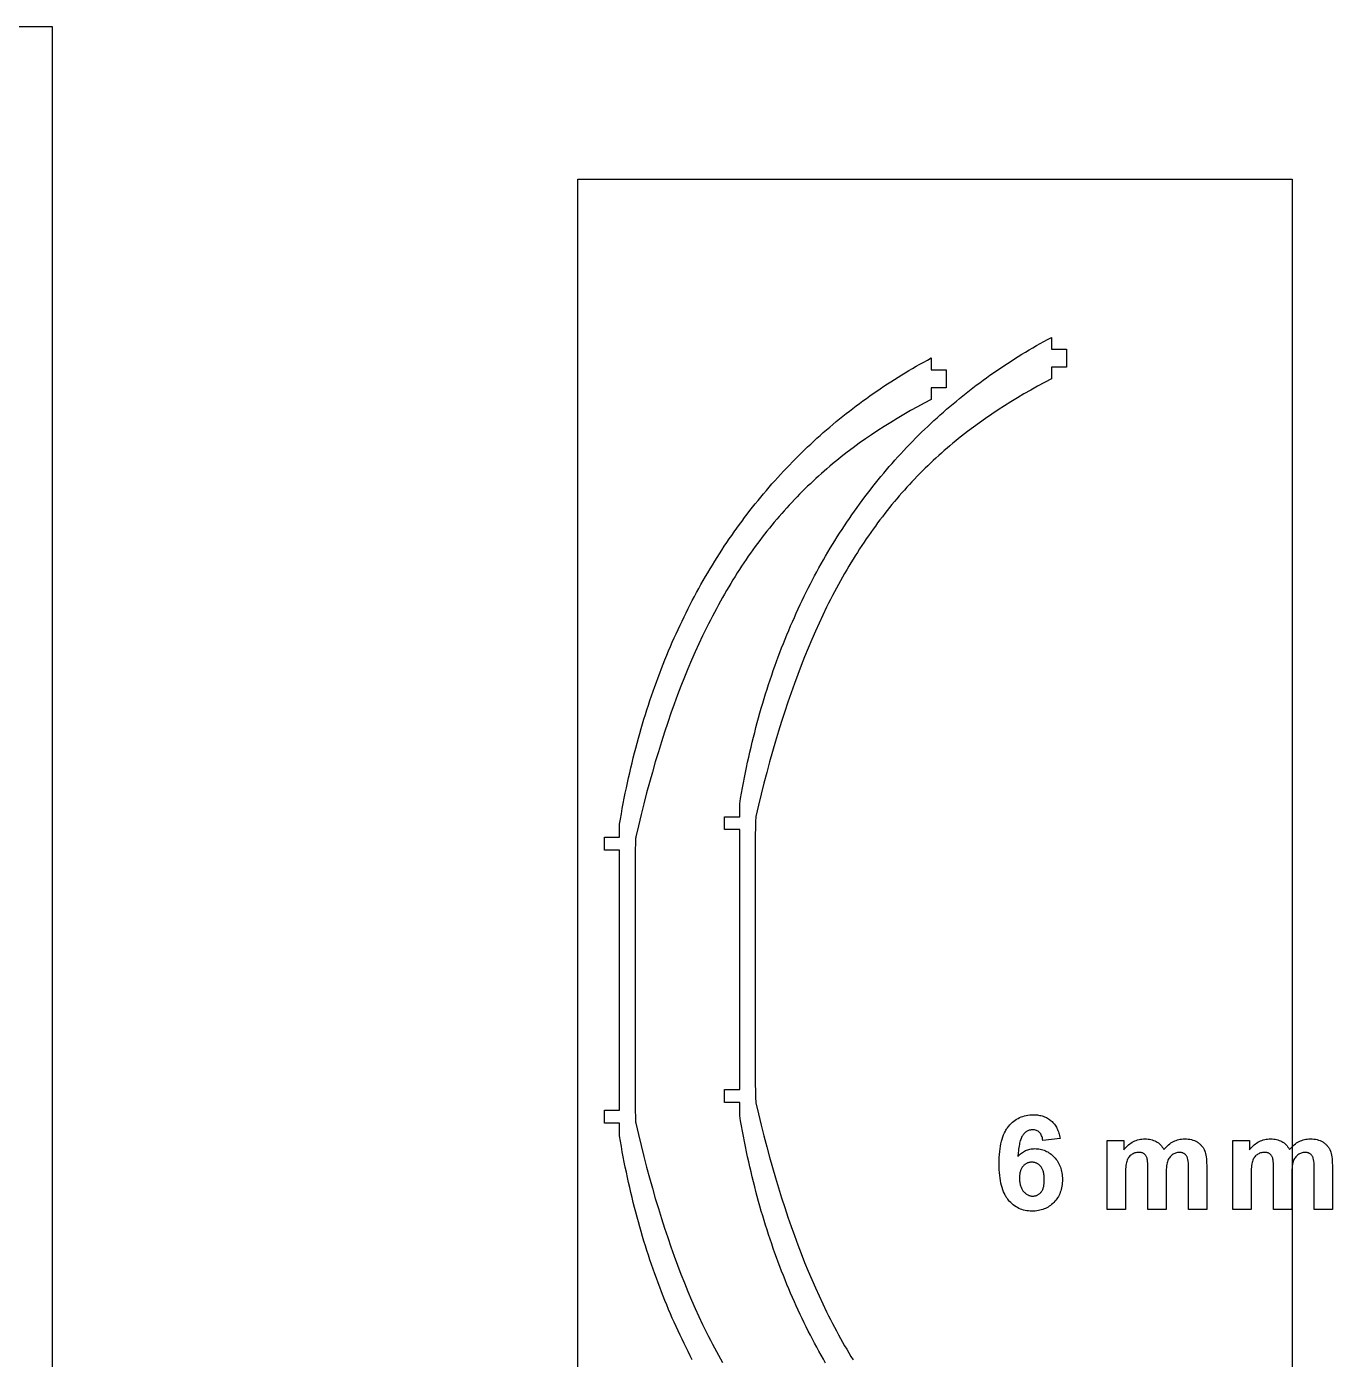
# Model space of a CAD drawing. Header units: metres. Extents: x -269 to 2726, y -36 to 1548.
# Drawn here: x 719 to 1221, y 1035 to 1548 of the extents above; entities that cross this region are included whole.
import ezdxf

# ---------------------------------------------------------------- set-up
doc = ezdxf.new("R2010")
doc.units = ezdxf.units.M
doc.layers.add('Page1', color=7, linetype='CONTINUOUS')

msp = doc.modelspace()

# ---------------------------------------------------------------- linework, layer by layer
at = {"layer": 'Page1'}
for points in [[(258.406388, 1547.552513), (728.406388, 1547.552513), (728.406388, 22.552513), (258.406388, 22.552513), (258.406388, 1547.552513)], [(930.808216, 1488.872148), (1205.808216, 1488.872148), (1205.808216, -36.127852), (930.808216, -36.127852), (930.808216, 1488.872148)], [(993.074463, 1138.425903), (993.074463, 1238.426392), (987.274475, 1238.426392), (987.274475, 1243.426392), (993.074524, 1243.426392), (993.074524, 1243.426392), (993.074524, 1248.426392), (993.074524, 1248.426392), (993.417664, 1250.452148), (993.771606, 1252.468018), (994.13623, 1254.473999), (994.511536, 1256.470215), (994.897522, 1258.456543), (995.294067, 1260.433105), (995.701233, 1262.39978), (996.118958, 1264.356689), (996.54718, 1266.303711), (996.985901, 1268.240845), (997.43512, 1270.168213), (997.894714, 1272.085693), (998.364685, 1273.993408), (998.844971, 1275.891235), (999.335632, 1277.779297), (999.836548, 1279.657471), (1000.347778, 1281.525879), (1000.869141, 1283.384399), (1001.400757, 1285.233154), (1001.942505, 1287.072021), (1002.494385, 1288.901123), (1003.056335, 1290.720337), (1003.628357, 1292.529785), (1004.210388, 1294.329346), (1004.802368, 1296.119019), (1005.404358, 1297.899048), (1006.016235, 1299.669067), (1006.638, 1301.429321), (1007.269653, 1303.17981), (1007.911133, 1304.92041), (1008.562378, 1306.651245), (1009.223389, 1308.372314), (1009.894104, 1310.083374), (1010.574524, 1311.78479), (1011.264648, 1313.476318), (1011.964355, 1315.157959), (1012.673645, 1316.829834), (1013.392456, 1318.491943), (1014.12085, 1320.144165), (1014.858704, 1321.786621), (1015.606079, 1323.419189), (1016.362793, 1325.041992), (1017.128967, 1326.654907), (1017.90448, 1328.258057), (1018.689331, 1329.85144), (1019.483459, 1331.434937), (1020.286804, 1333.008667), (1021.099426, 1334.57251), (1021.921265, 1336.126587), (1022.752197, 1337.670898), (1023.592285, 1339.205322), (1024.441528, 1340.72998), (1025.299805, 1342.244751), (1026.166992, 1343.749756), (1027.043335, 1345.244995), (1027.928589, 1346.730347), (1028.822754, 1348.205933), (1029.72583, 1349.671753), (1030.637695, 1351.127686), (1031.558472, 1352.573853), (1032.488037, 1354.010254), (1033.426392, 1355.436768), (1034.373413, 1356.853516), (1035.329102, 1358.260376), (1036.293579, 1359.657471), (1037.266602, 1361.0448), (1038.248291, 1362.422241), (1039.238525, 1363.790039), (1040.237183, 1365.147827), (1041.244507, 1366.495972), (1042.260132, 1367.834229), (1043.284302, 1369.16272), (1044.316895, 1370.481445), (1045.357788, 1371.790283), (1046.406982, 1373.089355), (1047.4646, 1374.378662), (1048.530396, 1375.658081), (1049.60437, 1376.927734), (1050.686646, 1378.187622), (1051.7771, 1379.437744), (1052.87561, 1380.677979), (1053.9823, 1381.908447), (1055.096924, 1383.12915), (1056.219727, 1384.339966), (1057.350464, 1385.541138), (1058.489258, 1386.732422), (1059.635864, 1387.913818), (1060.790527, 1389.085571), (1061.952881, 1390.247437), (1063.123169, 1391.399536), (1064.30127, 1392.54187), (1065.487183, 1393.674316), (1066.680664, 1394.797119), (1067.881958, 1395.910034), (1069.090942, 1397.013184), (1070.307617, 1398.106445), (1071.53186, 1399.190063), (1072.76355, 1400.263794), (1074.00293, 1401.327759), (1075.249756, 1402.381958), (1076.504028, 1403.426392), (1077.765869, 1404.460938), (1079.035034, 1405.48584), (1080.311523, 1406.500854), (1081.595337, 1407.506104), (1082.886597, 1408.501465), (1084.185059, 1409.487183), (1085.490723, 1410.463013), (1086.803589, 1411.429199), (1088.123657, 1412.385498), (1089.450928, 1413.332031), (1090.785278, 1414.268799), (1092.126709, 1415.195679), (1093.475098, 1416.112915), (1094.830566, 1417.020264), (1096.192993, 1417.917847), (1097.562378, 1418.805664), (1098.938721, 1419.683716), (1100.321899, 1420.552002), (1101.711914, 1421.410522), (1103.108765, 1422.259277), (1104.512329, 1423.098145), (1105.922729, 1423.927246), (1107.339722, 1424.746704), (1108.76355, 1425.556274), (1110.193848, 1426.356079), (1111.630859, 1427.146118), (1113.074463, 1427.926392), (1113.074463, 1427.926392), (1113.074463, 1423.426392), (1118.874512, 1423.426392), (1118.874512, 1416.426392), (1113.074463, 1416.426392), (1113.074463, 1411.926392), (1113.074463, 1411.926392), (1110.39209, 1410.527466), (1107.743042, 1409.104248), (1105.127197, 1407.65625), (1102.544189, 1406.182617), (1099.993774, 1404.682617), (1097.47583, 1403.15564), (1094.990112, 1401.60083), (1092.536499, 1400.017456), (1090.114502, 1398.404907), (1087.724121, 1396.762451), (1085.365112, 1395.089355), (1083.037231, 1393.384766), (1080.740112, 1391.648071), (1078.473755, 1389.87854), (1077.352051, 1388.981323), (1076.237793, 1388.075562), (1075.131226, 1387.161133), (1074.032104, 1386.238159), (1072.94043, 1385.306396), (1071.856323, 1384.365723), (1070.779663, 1383.41626), (1069.710327, 1382.457642), (1068.648438, 1381.48999), (1067.593994, 1380.513062), (1066.546753, 1379.526855), (1065.506836, 1378.531372), (1064.474243, 1377.526245), (1063.448853, 1376.511719), (1062.430664, 1375.487427), (1061.419678, 1374.453369), (1060.415894, 1373.409546), (1059.419189, 1372.355835), (1058.429688, 1371.291992), (1057.447144, 1370.21814), (1056.471802, 1369.134033), (1055.503296, 1368.039551), (1054.541992, 1366.934814), (1053.587524, 1365.81958), (1052.640015, 1364.693848), (1051.699463, 1363.557373), (1050.765747, 1362.410156), (1049.838867, 1361.252075), (1048.918823, 1360.08313), (1048.005615, 1358.903198), (1047.099121, 1357.712158), (1046.199463, 1356.509888), (1045.306519, 1355.296387), (1044.420166, 1354.071411), (1043.540527, 1352.835083), (1042.667603, 1351.587158), (1041.801147, 1350.327515), (1040.941406, 1349.056274), (1040.088135, 1347.773071), (1039.241333, 1346.478027), (1038.401123, 1345.171021), (1037.567383, 1343.851807), (1036.73999, 1342.520508), (1035.919067, 1341.17688), (1035.104614, 1339.820801), (1034.296387, 1338.452393), (1033.494507, 1337.071411), (1032.698975, 1335.677734), (1031.909668, 1334.271362), (1031.126587, 1332.852173), (1030.349731, 1331.420044), (1029.579102, 1329.974976), (1028.814697, 1328.516846), (1028.056274, 1327.04541), (1027.304077, 1325.560791), (1026.557861, 1324.062744), (1025.083618, 1321.026245), (1023.633423, 1317.935303), (1022.206909, 1314.789063), (1020.803894, 1311.586792), (1019.424255, 1308.327881), (1018.067627, 1305.011475), (1016.733887, 1301.636963), (1015.422791, 1298.203491), (1014.134094, 1294.710571), (1012.867554, 1291.157227), (1011.623047, 1287.542847), (1010.400208, 1283.866699), (1009.198914, 1280.128052), (1008.018921, 1276.326294), (1006.859985, 1272.460571), (1005.721924, 1268.530151), (1004.604492, 1264.534302), (1003.507446, 1260.472412), (1002.430603, 1256.343628), (1001.373657, 1252.147339), (1000.336487, 1247.882813), (999.318848, 1243.549194), (999.318848, 1243.549194), (999.291931, 1243.35083), (999.266174, 1243.008789), (999.21875, 1241.979858), (999.177002, 1240.635132), (999.141602, 1239.147461), (999.092041, 1236.434326), (999.074524, 1235.222534), (999.074524, 1235.222534), (999.074524, 1141.629761), (999.074524, 1141.629761), (999.092041, 1140.417969), (999.141602, 1137.704834), (999.177002, 1136.217163), (999.21875, 1134.872437), (999.266174, 1133.843506), (999.291931, 1133.501465), (999.318848, 1133.303101), (999.318848, 1133.303101), (1000.336487, 1128.969482), (1001.373657, 1124.704956), (1002.430603, 1120.508667), (1003.507446, 1116.379883), (1004.604492, 1112.317993), (1005.721924, 1108.322144), (1006.859985, 1104.391724), (1008.018921, 1100.526001), (1009.198914, 1096.724243), (1010.400208, 1092.985596), (1011.623047, 1089.309448), (1012.867554, 1085.695068), (1014.134094, 1082.141724), (1015.422791, 1078.648804), (1016.733887, 1075.215332), (1018.067627, 1071.84082), (1019.424255, 1068.524414), (1020.803894, 1065.265503), (1022.206909, 1062.063232), (1023.633423, 1058.916992), (1025.083618, 1055.82605), (1026.557861, 1052.789551), (1027.304077, 1051.291504), (1028.056274, 1049.806885), (1028.814697, 1048.335449), (1029.579102, 1046.877319), (1030.349731, 1045.432251), (1031.126587, 1044.000122), (1031.909668, 1042.580933), (1032.698975, 1041.174561), (1033.494507, 1039.780884), (1034.296387, 1038.399902), (1035.104614, 1037.031494), (1035.919067, 1035.675415), (1036.73999, 1034.331787)], [(974.835266, 1034.353271), (974.022644, 1035.917236), (973.219238, 1037.490967), (972.42511, 1039.074463), (971.64032, 1040.667725), (970.864807, 1042.270874), (970.098633, 1043.883911), (969.341919, 1045.506714), (968.594543, 1047.139282), (967.856689, 1048.781738), (967.128296, 1050.43396), (966.409485, 1052.095947), (965.700195, 1053.767944), (965.000488, 1055.449585), (964.310364, 1057.141113), (963.629944, 1058.842407), (962.959229, 1060.553589), (962.298218, 1062.274536), (961.646973, 1064.005371), (961.005493, 1065.745972), (960.37384, 1067.49646), (959.752075, 1069.256714), (959.140198, 1071.026855), (958.538208, 1072.806763), (957.946167, 1074.596558), (957.364136, 1076.396118), (956.792175, 1078.205566), (956.230225, 1080.02478), (955.678345, 1081.85376), (955.136597, 1083.692749), (954.60498, 1085.541382), (954.083618, 1087.400024), (953.572388, 1089.268311), (953.071472, 1091.146484), (952.580811, 1093.034546), (952.100525, 1094.932495), (951.630493, 1096.840088), (951.170959, 1098.75769), (950.721741, 1100.685059), (950.28302, 1102.622192), (949.854797, 1104.569214), (949.437073, 1106.526123), (949.029907, 1108.492798), (948.633362, 1110.46936), (948.247375, 1112.455688), (947.87207, 1114.451904), (947.507385, 1116.457886), (947.153503, 1118.473755), (946.810303, 1120.499512), (946.810303, 1120.499512), (946.810303, 1125.499512), (946.810303, 1125.499512), (941.010315, 1125.499512), (941.010315, 1130.499512), (946.810303, 1130.499512), (946.810303, 1230.5), (941.010315, 1230.5), (941.010315, 1235.5), (946.810303, 1235.5), (946.810303, 1235.5), (946.810303, 1240.5), (946.810303, 1240.5), (947.153503, 1242.525635), (947.507385, 1244.541504), (947.87207, 1246.547607), (948.247375, 1248.543823), (948.633362, 1250.530151), (949.029907, 1252.506714), (949.437073, 1254.473389), (949.854797, 1256.430176), (950.28302, 1258.377197), (950.721741, 1260.314453), (951.170959, 1262.241821), (951.630493, 1264.159302), (952.100525, 1266.067017), (952.580811, 1267.964844), (953.071472, 1269.852905), (953.572388, 1271.731079), (954.083618, 1273.599487), (954.60498, 1275.458008), (955.136597, 1277.306763), (955.678345, 1279.14563), (956.230225, 1280.974731), (956.792175, 1282.793945), (957.364136, 1284.603271), (957.946167, 1286.402832), (958.538208, 1288.192627), (959.140198, 1289.972534), (959.752075, 1291.742676), (960.37384, 1293.50293), (961.005493, 1295.253418), (961.646973, 1296.994019), (962.298218, 1298.724854), (962.959229, 1300.445801), (963.629944, 1302.156982), (964.310364, 1303.858276), (965.000488, 1305.549805), (965.700195, 1307.231567), (966.409485, 1308.903442), (967.128296, 1310.565552), (967.856689, 1312.217773), (968.594543, 1313.860107), (969.341919, 1315.492798), (970.098633, 1317.115601), (970.864807, 1318.728516), (971.64032, 1320.331665), (972.42511, 1321.925049), (973.219238, 1323.508545), (974.022644, 1325.082275), (974.835266, 1326.646118), (975.657043, 1328.200195), (976.488037, 1329.744507), (977.328125, 1331.278931), (978.177307, 1332.803589), (979.035583, 1334.318359), (979.902893, 1335.823364), (980.779175, 1337.318604), (981.664368, 1338.803955), (982.558533, 1340.279541), (983.461609, 1341.745361), (984.373535, 1343.201294), (985.294312, 1344.647461), (986.223877, 1346.08374), (987.16217, 1347.510254), (988.109253, 1348.927002), (989.065002, 1350.333984), (990.029419, 1351.731079), (991.002441, 1353.118408), (991.98407, 1354.49585), (992.974304, 1355.863525), (993.973022, 1357.221436), (994.980286, 1358.56958), (995.996033, 1359.907837), (997.020142, 1361.236328), (998.052673, 1362.554932), (999.093567, 1363.863892), (1000.142822, 1365.162964), (1001.200378, 1366.452148), (1002.266174, 1367.731689), (1003.34021, 1369.001343), (1004.422485, 1370.26123), (1005.512878, 1371.51123), (1006.61145, 1372.751587), (1007.718079, 1373.982056), (1008.832825, 1375.202637), (1009.955566, 1376.413574), (1011.086304, 1377.614624), (1012.225037, 1378.805908), (1013.371704, 1379.987427), (1014.526306, 1381.15918), (1015.688721, 1382.321045), (1016.859009, 1383.473145), (1018.037109, 1384.615479), (1019.222961, 1385.747925), (1020.416565, 1386.870605), (1021.617859, 1387.983643), (1022.826843, 1389.086792), (1024.043457, 1390.180054), (1025.2677, 1391.263672), (1026.49939, 1392.337402), (1027.73877, 1393.401367), (1028.985596, 1394.455566), (1030.239868, 1395.5), (1031.501709, 1396.534546), (1032.770752, 1397.559326), (1034.047363, 1398.574341), (1035.331177, 1399.57959), (1036.622437, 1400.575073), (1037.920898, 1401.560791), (1039.226563, 1402.536621), (1040.539429, 1403.502686), (1041.859497, 1404.459106), (1043.186768, 1405.405518), (1044.521118, 1406.342285), (1045.862549, 1407.269287), (1047.210938, 1408.186401), (1048.566406, 1409.093872), (1049.928833, 1409.991455), (1051.298218, 1410.879272), (1052.674561, 1411.757324), (1054.057739, 1412.62561), (1055.447754, 1413.484131), (1056.844604, 1414.332764), (1058.248169, 1415.171753), (1059.658569, 1416.000854), (1061.075562, 1416.82019), (1062.49939, 1417.629883), (1063.929688, 1418.429688), (1065.366699, 1419.219727), (1066.810303, 1420), (1066.810303, 1420), (1066.810303, 1415.5), (1072.610352, 1415.5), (1072.610352, 1408.5), (1066.810303, 1408.5), (1066.810303, 1404), (1066.810303, 1404), (1064.12793, 1402.600952), (1061.478882, 1401.177856), (1058.863037, 1399.729858), (1056.280029, 1398.256226), (1053.729614, 1396.756226), (1051.21167, 1395.229126), (1048.725952, 1393.674316), (1046.272339, 1392.091064), (1043.850342, 1390.478516), (1041.459961, 1388.83606), (1039.100952, 1387.162842), (1036.773071, 1385.458374), (1034.475952, 1383.72168), (1032.209595, 1381.952148), (1031.087891, 1381.05481), (1029.973633, 1380.149048), (1028.867065, 1379.234741), (1027.767944, 1378.311768), (1026.67627, 1377.380005), (1025.592163, 1376.439331), (1024.515503, 1375.489746), (1023.446167, 1374.53125), (1022.384277, 1373.563599), (1021.329773, 1372.58667), (1020.282532, 1371.600464), (1019.242676, 1370.604858), (1018.210022, 1369.599854), (1017.184631, 1368.585327), (1016.166504, 1367.561035), (1015.155518, 1366.526978), (1014.151733, 1365.483154), (1013.155029, 1364.429321), (1012.165466, 1363.365601), (1011.182983, 1362.291626), (1010.207581, 1361.20752), (1009.239197, 1360.113159), (1008.277771, 1359.008423), (1007.323303, 1357.893188), (1006.375793, 1356.767334), (1005.435242, 1355.630859), (1004.501526, 1354.483765), (1003.574707, 1353.325684), (1002.654663, 1352.156738), (1001.741455, 1350.976807), (1000.835022, 1349.785767), (999.935303, 1348.583496), (999.042358, 1347.369873), (998.156067, 1346.14502), (997.276428, 1344.908569), (996.403442, 1343.660645), (995.537048, 1342.401123), (994.677246, 1341.129761), (993.823975, 1339.84668), (992.977234, 1338.551636), (992.136963, 1337.244507), (991.303223, 1335.925415), (990.47583, 1334.593994), (989.654907, 1333.250366), (988.840393, 1331.894409), (988.032227, 1330.526001), (987.230347, 1329.14502), (986.434753, 1327.751343), (985.645508, 1326.344971), (984.862427, 1324.925781), (984.085632, 1323.493652), (983.314941, 1322.048584), (982.550476, 1320.590332), (981.792114, 1319.119019), (981.039856, 1317.634399), (980.293701, 1316.136353), (978.819458, 1313.099854), (977.369202, 1310.008911), (975.942749, 1306.862549), (974.539734, 1303.6604), (973.160034, 1300.401367), (971.803467, 1297.084961), (970.469727, 1293.710449), (969.15863, 1290.2771), (967.869934, 1286.784058), (966.603394, 1283.230835), (965.358826, 1279.616455), (964.136047, 1275.940308), (962.934753, 1272.20166), (961.754761, 1268.399902), (960.595825, 1264.534058), (959.457764, 1260.603638), (958.340332, 1256.60791), (957.243286, 1252.545898), (956.166382, 1248.417236), (955.109497, 1244.220947), (954.072327, 1239.956421), (953.054688, 1235.622803), (953.054688, 1235.622803), (953.02771, 1235.424438), (953.002014, 1235.082397), (952.95459, 1234.053467), (952.912842, 1232.70874), (952.877441, 1231.221069), (952.827881, 1228.507935), (952.810303, 1227.296143), (952.810303, 1227.296143), (952.810303, 1133.703247), (952.810303, 1133.703247), (952.827881, 1132.491577), (952.877441, 1129.778442), (952.912842, 1128.290649), (952.95459, 1126.946045), (953.002014, 1125.917114), (953.02771, 1125.574951), (953.054688, 1125.376587), (953.054688, 1125.376587), (954.072327, 1121.043091), (955.109497, 1116.778564), (956.166382, 1112.582275), (957.243286, 1108.453491), (958.340332, 1104.391602), (959.457764, 1100.395752), (960.595825, 1096.465332), (961.754761, 1092.599609), (962.934753, 1088.797729), (964.136047, 1085.059204), (965.358826, 1081.383057), (966.603394, 1077.768677), (967.869934, 1074.215332), (969.15863, 1070.72229), (970.469727, 1067.28894), (971.803467, 1063.914429), (973.160034, 1060.598022), (974.539734, 1057.339111), (975.942749, 1054.136841), (977.369202, 1050.990601), (978.819458, 1047.899536), (980.293701, 1044.863159), (981.039856, 1043.365112), (981.792114, 1041.880493), (982.550476, 1040.409058), (983.314941, 1038.950928), (984.085632, 1037.505737), (984.862427, 1036.07373), (985.645508, 1034.654541), (986.434753, 1033.248169)], [(1026.166992, 1033.102539), (1025.299805, 1034.607544), (1024.441528, 1036.122314), (1023.592285, 1037.646973), (1022.752197, 1039.181396), (1021.921265, 1040.725708), (1021.099426, 1042.279785), (1020.286804, 1043.843628), (1019.483459, 1045.417358), (1018.689331, 1047.000854), (1017.90448, 1048.594238), (1017.128967, 1050.197388), (1016.362793, 1051.810303), (1015.606079, 1053.433105), (1014.858704, 1055.065674), (1014.12085, 1056.70813), (1013.392456, 1058.360352), (1012.673645, 1060.022461), (1011.964355, 1061.694336), (1011.264648, 1063.375977), (1010.574524, 1065.067505), (1009.894104, 1066.768921), (1009.223389, 1068.47998), (1008.562378, 1070.20105), (1007.911133, 1071.931885), (1007.269653, 1073.672485), (1006.638, 1075.422974), (1006.016235, 1077.183228), (1005.404358, 1078.953247), (1004.802368, 1080.733276), (1004.210388, 1082.522949), (1003.628357, 1084.32251), (1003.056335, 1086.131958), (1002.494385, 1087.951172), (1001.942505, 1089.780273), (1001.400757, 1091.619141), (1000.869141, 1093.467896), (1000.347778, 1095.326416), (999.836548, 1097.194824), (999.335632, 1099.072998), (998.844971, 1100.96106), (998.364685, 1102.858887), (997.894714, 1104.766602), (997.43512, 1106.684082), (996.985901, 1108.61145), (996.54718, 1110.548584), (996.118958, 1112.495605), (995.701233, 1114.452515), (995.294067, 1116.419189), (994.897522, 1118.395752), (994.511536, 1120.38208), (994.13623, 1122.378296), (993.771606, 1124.384277), (993.417664, 1126.400146), (993.074524, 1128.425903), (993.074524, 1128.425903), (993.074524, 1133.425903), (993.074524, 1133.425903), (987.274475, 1133.425903), (987.274475, 1138.425903), (993.074463, 1138.425903)], [(1116.449463, 1119.561768), (1109.782837, 1118.81897), (1109.782837, 1118.81897), (1109.709351, 1119.321655), (1109.611084, 1119.790405), (1109.488281, 1120.224976), (1109.340698, 1120.625488), (1109.168335, 1120.992065), (1108.971436, 1121.324585), (1108.749756, 1121.623047), (1108.503418, 1121.887451), (1108.503418, 1121.887451), (1108.234985, 1122.119385), (1107.947266, 1122.320313), (1107.640259, 1122.490479), (1107.313965, 1122.629639), (1106.968262, 1122.737793), (1106.603271, 1122.815186), (1106.218994, 1122.861572), (1105.81543, 1122.876953), (1105.81543, 1122.876953), (1105.544067, 1122.869141), (1105.277954, 1122.845703), (1105.017212, 1122.806519), (1104.761719, 1122.751587), (1104.511475, 1122.68103), (1104.266602, 1122.594849), (1104.026978, 1122.49292), (1103.792603, 1122.375366), (1103.563599, 1122.242188), (1103.339844, 1122.093262), (1103.121338, 1121.928711), (1102.908203, 1121.748413), (1102.700317, 1121.55249), (1102.497803, 1121.340942), (1102.300415, 1121.113647), (1102.108398, 1120.870605), (1102.108398, 1120.870605), (1101.923462, 1120.603027), (1101.747192, 1120.30188), (1101.579712, 1119.967163), (1101.421021, 1119.598877), (1101.270996, 1119.197021), (1101.129883, 1118.761475), (1100.997437, 1118.29248), (1100.873657, 1117.789795), (1100.758789, 1117.253662), (1100.652588, 1116.683838), (1100.555176, 1116.080444), (1100.466553, 1115.443481), (1100.386597, 1114.772949), (1100.31543, 1114.068848), (1100.199463, 1112.559937), (1100.199463, 1112.559937), (1100.531128, 1112.931763), (1100.872559, 1113.279663), (1101.223999, 1113.603516), (1101.585327, 1113.90332), (1101.956543, 1114.179199), (1102.337769, 1114.431152), (1102.72876, 1114.659058), (1103.129761, 1114.862915), (1103.540527, 1115.042847), (1103.961304, 1115.198853), (1104.39209, 1115.330688), (1104.832642, 1115.438721), (1105.283081, 1115.522705), (1105.74353, 1115.582642), (1106.213867, 1115.618652), (1106.69397, 1115.630615), (1106.69397, 1115.630615), (1107.236572, 1115.617676), (1107.769287, 1115.579102), (1108.292114, 1115.514648), (1108.805298, 1115.424438), (1109.308472, 1115.308472), (1109.80188, 1115.166626), (1110.285522, 1114.999146), (1110.759399, 1114.805786), (1111.223389, 1114.58667), (1111.67749, 1114.341797), (1112.121826, 1114.071167), (1112.556396, 1113.77478), (1112.981079, 1113.452515), (1113.395996, 1113.104492), (1113.801025, 1112.730835), (1114.196289, 1112.331299), (1114.196289, 1112.331299), (1114.574463, 1111.911377), (1114.928223, 1111.476318), (1115.257568, 1111.026367), (1115.5625, 1110.561401), (1115.843018, 1110.081421), (1116.099243, 1109.586426), (1116.330933, 1109.076294), (1116.53833, 1108.55127), (1116.721313, 1108.011108), (1116.879883, 1107.456055), (1117.014038, 1106.885864), (1117.123901, 1106.300781), (1117.209229, 1105.700562), (1117.270264, 1105.085449), (1117.306885, 1104.4552), (1117.31897, 1103.809937), (1117.31897, 1103.809937), (1117.306152, 1103.126099), (1117.2677, 1102.459473), (1117.203613, 1101.809814), (1117.11377, 1101.177368), (1116.998413, 1100.562012), (1116.8573, 1099.963745), (1116.690552, 1099.382568), (1116.498169, 1098.818481), (1116.280151, 1098.271484), (1116.036377, 1097.741699), (1115.76709, 1097.228882), (1115.472046, 1096.733276), (1115.151367, 1096.254761), (1114.805054, 1095.793335), (1114.433105, 1095.348999), (1114.035522, 1094.921875), (1114.035522, 1094.921875), (1113.617798, 1094.516235), (1113.185547, 1094.136841), (1112.73877, 1093.783691), (1112.277466, 1093.456543), (1111.801514, 1093.15564), (1111.311157, 1092.880981), (1110.806152, 1092.632324), (1110.286621, 1092.409912), (1109.752563, 1092.213745), (1109.203979, 1092.043579), (1108.640869, 1091.899658), (1108.063232, 1091.781982), (1107.470947, 1091.69043), (1106.864258, 1091.625), (1106.24292, 1091.585693), (1105.607056, 1091.572632), (1105.607056, 1091.572632), (1104.924683, 1091.589355), (1104.257568, 1091.639404), (1103.605835, 1091.7229), (1102.96936, 1091.839844), (1102.348267, 1091.990112), (1101.742554, 1092.173828), (1101.1521, 1092.390991), (1100.577026, 1092.641479), (1100.017334, 1092.925415), (1099.4729, 1093.242676), (1098.943848, 1093.593384), (1098.430176, 1093.977539), (1097.931763, 1094.39502), (1097.44873, 1094.845947), (1096.981079, 1095.330322), (1096.528687, 1095.848022), (1096.528687, 1095.848022), (1096.309814, 1096.120605), (1096.0979, 1096.403809), (1095.892944, 1096.697632), (1095.694946, 1097.002319), (1095.503906, 1097.317505), (1095.319702, 1097.643433), (1094.97229, 1098.327393), (1094.65271, 1099.053955), (1094.36084, 1099.823242), (1094.096802, 1100.635254), (1093.860596, 1101.48999), (1093.6521, 1102.387451), (1093.471436, 1103.327515), (1093.318604, 1104.310425), (1093.193604, 1105.335938), (1093.096313, 1106.404175), (1093.026733, 1107.515137), (1092.985107, 1108.668823), (1092.971191, 1109.865234), (1092.971191, 1109.865234), (1092.985596, 1111.091797), (1093.028687, 1112.274658), (1093.100464, 1113.414063), (1093.200928, 1114.51001), (1093.330078, 1115.562256), (1093.488037, 1116.571045), (1093.674683, 1117.536255), (1093.890015, 1118.457886), (1094.134033, 1119.335938), (1094.40686, 1120.17041), (1094.708374, 1120.961426), (1095.038574, 1121.70874), (1095.397461, 1122.412598), (1095.587646, 1122.748291), (1095.785034, 1123.072998), (1095.989624, 1123.386719), (1096.201416, 1123.689697), (1096.42041, 1123.981689), (1096.646484, 1124.262817), (1096.646484, 1124.262817), (1097.114502, 1124.796997), (1097.599609, 1125.296753), (1098.101807, 1125.761963), (1098.621216, 1126.192749), (1099.157837, 1126.589111), (1099.711548, 1126.950928), (1100.282349, 1127.27832), (1100.870361, 1127.571289), (1101.475464, 1127.829712), (1102.097656, 1128.053711), (1102.737061, 1128.243286), (1103.393677, 1128.398438), (1104.067383, 1128.519043), (1104.758179, 1128.605225), (1105.466187, 1128.65686), (1106.191284, 1128.674072), (1106.191284, 1128.674072), (1106.700439, 1128.664917), (1107.198364, 1128.637573), (1107.685425, 1128.592041), (1108.161255, 1128.528198), (1108.626099, 1128.446045), (1109.079956, 1128.345825), (1109.522705, 1128.227173), (1109.954346, 1128.090454), (1110.375, 1127.935425), (1110.784546, 1127.762085), (1111.182983, 1127.570557), (1111.570435, 1127.36084), (1111.946899, 1127.132813), (1112.312256, 1126.886597), (1112.666504, 1126.62207), (1113.009644, 1126.339355), (1113.009644, 1126.339355), (1113.339722, 1126.039307), (1113.654419, 1125.722778), (1113.953735, 1125.389771), (1114.237793, 1125.040283), (1114.50647, 1124.674316), (1114.759766, 1124.29187), (1114.997803, 1123.893066), (1115.220459, 1123.477661), (1115.427734, 1123.045776), (1115.619751, 1122.597534), (1115.796387, 1122.13269), (1115.957642, 1121.651489), (1116.103638, 1121.153809), (1116.234253, 1120.639526), (1116.349487, 1120.108887), (1116.449463, 1119.561768)], [(1134.624878, 1118.81897), (1141.001587, 1118.81897), (1141.001587, 1115.227539), (1141.001587, 1115.227539), (1141.431274, 1115.732666), (1141.871094, 1116.2052), (1142.320923, 1116.645142), (1142.781006, 1117.05249), (1143.251099, 1117.427246), (1143.731323, 1117.769409), (1144.22168, 1118.078979), (1144.722168, 1118.355957), (1145.232788, 1118.600342), (1145.75354, 1118.812134), (1146.284424, 1118.991333), (1146.825317, 1119.138062), (1147.376465, 1119.252075), (1147.937622, 1119.333618), (1148.508911, 1119.382446), (1149.090454, 1119.398682), (1149.090454, 1119.398682), (1149.702881, 1119.382813), (1150.294678, 1119.335083), (1150.865967, 1119.255493), (1151.416626, 1119.143921), (1151.946655, 1119.000732), (1152.456177, 1118.825562), (1152.945068, 1118.61853), (1153.41333, 1118.379761), (1153.41333, 1118.379761), (1153.860962, 1118.108643), (1154.288086, 1117.80481), (1154.69458, 1117.468384), (1155.080566, 1117.099121), (1155.445923, 1116.697266), (1155.790649, 1116.262695), (1156.114746, 1115.79541), (1156.418335, 1115.295532), (1156.418335, 1115.295532), (1156.851563, 1115.79541), (1157.293213, 1116.262695), (1157.743286, 1116.697266), (1158.201538, 1117.099121), (1158.668335, 1117.468384), (1159.143311, 1117.80481), (1159.626709, 1118.108643), (1160.11853, 1118.379761), (1160.11853, 1118.379761), (1160.618652, 1118.61853), (1161.127319, 1118.825562), (1161.644531, 1119.000732), (1162.170166, 1119.143921), (1162.704224, 1119.255493), (1163.246826, 1119.335083), (1163.797974, 1119.382813), (1164.357666, 1119.398682), (1164.357666, 1119.398682), (1165.060547, 1119.380127), (1165.735962, 1119.324341), (1166.383911, 1119.231201), (1167.004272, 1119.100952), (1167.597046, 1118.933472), (1168.162354, 1118.72876), (1168.700195, 1118.486816), (1168.95874, 1118.351807), (1169.210449, 1118.207642), (1169.210449, 1118.207642), (1169.454712, 1118.054321), (1169.691162, 1117.892334), (1169.919678, 1117.721558), (1170.140381, 1117.542114), (1170.353271, 1117.353882), (1170.558228, 1117.156982), (1170.755249, 1116.951294), (1170.944458, 1116.736816), (1171.125732, 1116.513672), (1171.299194, 1116.281738), (1171.464844, 1116.041016), (1171.622559, 1115.791626), (1171.914307, 1115.266724), (1172.174683, 1114.706665), (1172.174683, 1114.706665), (1172.341309, 1114.246948), (1172.485718, 1113.721313), (1172.60791, 1113.130005), (1172.707886, 1112.472778), (1172.785645, 1111.749756), (1172.841309, 1110.960938), (1172.874634, 1110.106323), (1172.885742, 1109.185913), (1172.885742, 1109.185913), (1172.885742, 1092.152344), (1165.929199, 1092.152344), (1165.929199, 1107.505615), (1165.929199, 1107.505615), (1165.918091, 1108.460083), (1165.88501, 1109.325928), (1165.829834, 1110.103516), (1165.752563, 1110.79248), (1165.653198, 1111.393066), (1165.531738, 1111.905273), (1165.462769, 1112.128174), (1165.388184, 1112.328857), (1165.308228, 1112.507568), (1165.222656, 1112.664185), (1165.222656, 1112.664185), (1165.100342, 1112.8479), (1164.970093, 1113.019775), (1164.831909, 1113.179688), (1164.685669, 1113.327881), (1164.531494, 1113.464233), (1164.369385, 1113.588623), (1164.199341, 1113.701294), (1164.021362, 1113.802002), (1163.835327, 1113.890991), (1163.641357, 1113.968018), (1163.439453, 1114.033203), (1163.229614, 1114.086548), (1163.011841, 1114.128052), (1162.786011, 1114.157593), (1162.552246, 1114.175415), (1162.310547, 1114.181396), (1162.310547, 1114.181396), (1161.954346, 1114.167114), (1161.603516, 1114.12439), (1161.258301, 1114.053345), (1160.918457, 1113.953735), (1160.583984, 1113.825806), (1160.255005, 1113.669312), (1159.931519, 1113.484375), (1159.613525, 1113.270996), (1159.613525, 1113.270996), (1159.309082, 1113.030151), (1159.026733, 1112.762939), (1158.766235, 1112.469116), (1158.52771, 1112.148926), (1158.311035, 1111.802246), (1158.116333, 1111.429077), (1157.943604, 1111.029541), (1157.792847, 1110.603394), (1157.792847, 1110.603394), (1157.661743, 1110.132324), (1157.548096, 1109.597412), (1157.452026, 1108.998901), (1157.373413, 1108.33667), (1157.312134, 1107.610718), (1157.268433, 1106.821167), (1157.24231, 1105.967896), (1157.233521, 1105.050903), (1157.233521, 1105.050903), (1157.233521, 1092.152344), (1150.276978, 1092.152344), (1150.276978, 1106.871582), (1150.276978, 1106.871582), (1150.271362, 1107.808594), (1150.254395, 1108.658569), (1150.226074, 1109.421509), (1150.186401, 1110.09729), (1150.135498, 1110.686157), (1150.073242, 1111.187988), (1149.999634, 1111.602661), (1149.914673, 1111.93042), (1149.914673, 1111.93042), (1149.817871, 1112.205566), (1149.70874, 1112.462646), (1149.587158, 1112.701538), (1149.453247, 1112.922241), (1149.307007, 1113.125), (1149.148315, 1113.30957), (1148.977173, 1113.475952), (1148.793701, 1113.624268), (1148.793701, 1113.624268), (1148.595703, 1113.754883), (1148.380615, 1113.868042), (1148.148682, 1113.963745), (1147.899902, 1114.042114), (1147.634033, 1114.103027), (1147.35144, 1114.146484), (1147.05188, 1114.172607), (1146.735352, 1114.181396), (1146.735352, 1114.181396), (1146.348511, 1114.16748), (1145.971436, 1114.125977), (1145.60437, 1114.056885), (1145.246948, 1113.959961), (1144.899536, 1113.835449), (1144.56189, 1113.68335), (1144.234009, 1113.503418), (1143.916016, 1113.295898), (1143.916016, 1113.295898), (1143.614136, 1113.062378), (1143.334351, 1112.804199), (1143.076782, 1112.521729), (1142.841553, 1112.2146), (1142.628418, 1111.883057), (1142.437622, 1111.5271), (1142.268921, 1111.146606), (1142.122559, 1110.741577), (1142.122559, 1110.741577), (1141.995728, 1110.290039), (1141.885742, 1109.769653), (1141.792725, 1109.180664), (1141.716675, 1108.522949), (1141.657471, 1107.796509), (1141.615234, 1107.001343), (1141.589844, 1106.137451), (1141.581299, 1105.204834), (1141.581299, 1105.204834), (1141.581299, 1092.152344), (1134.624878, 1092.152344), (1134.624878, 1092.152344), (1134.624878, 1118.81897)], [(1183.007446, 1118.81897), (1189.384277, 1118.81897), (1189.384277, 1115.227539), (1189.384277, 1115.227539), (1189.813843, 1115.732666), (1190.253662, 1116.2052), (1190.703613, 1116.645142), (1191.163574, 1117.05249), (1191.633667, 1117.427246), (1192.113892, 1117.769409), (1192.60437, 1118.078979), (1193.104858, 1118.355957), (1193.615356, 1118.600342), (1194.136108, 1118.812134), (1194.666992, 1118.991333), (1195.208008, 1119.138062), (1195.759033, 1119.252075), (1196.32019, 1119.333618), (1196.891602, 1119.382446), (1197.473022, 1119.398682), (1197.473022, 1119.398682), (1198.085449, 1119.382813), (1198.677246, 1119.335083), (1199.248535, 1119.255493), (1199.799194, 1119.143921), (1200.329224, 1119.000732), (1200.838745, 1118.825562), (1201.327637, 1118.61853), (1201.795898, 1118.379761), (1201.795898, 1118.379761), (1202.243652, 1118.108643), (1202.670776, 1117.80481), (1203.077271, 1117.468384), (1203.463135, 1117.099121), (1203.828491, 1116.697266), (1204.173218, 1116.262695), (1204.497314, 1115.79541), (1204.800903, 1115.295532), (1204.800903, 1115.295532), (1205.234253, 1115.79541), (1205.675903, 1116.262695), (1206.125854, 1116.697266), (1206.584229, 1117.099121), (1207.050903, 1117.468384), (1207.526001, 1117.80481), (1208.009399, 1118.108643), (1208.501099, 1118.379761), (1208.501099, 1118.379761), (1209.001221, 1118.61853), (1209.509888, 1118.825562), (1210.0271, 1119.000732), (1210.552734, 1119.143921), (1211.086914, 1119.255493), (1211.629517, 1119.335083), (1212.180664, 1119.382813), (1212.740234, 1119.398682), (1212.740234, 1119.398682), (1213.443115, 1119.380127), (1214.118652, 1119.324341), (1214.766479, 1119.231201), (1215.386841, 1119.100952), (1215.979736, 1118.933472), (1216.545044, 1118.72876), (1217.082764, 1118.486816), (1217.341309, 1118.351807), (1217.593018, 1118.207642), (1217.593018, 1118.207642), (1217.837402, 1118.054321), (1218.07373, 1117.892334), (1218.302368, 1117.721558), (1218.523071, 1117.542114), (1218.73584, 1117.353882), (1218.940796, 1117.156982), (1219.137817, 1116.951294), (1219.327026, 1116.736816), (1219.508423, 1116.513672), (1219.681885, 1116.281738), (1219.847412, 1116.041016), (1220.005127, 1115.791626), (1220.296997, 1115.266724), (1220.557251, 1114.706665), (1220.557251, 1114.706665), (1220.723877, 1114.246948), (1220.868286, 1113.721313), (1220.990601, 1113.130005), (1221.090576, 1112.472778), (1221.168335, 1111.749756), (1221.223877, 1110.960938), (1221.257202, 1110.106323), (1221.268311, 1109.185913), (1221.268311, 1109.185913), (1221.268311, 1092.152344), (1214.311768, 1092.152344), (1214.311768, 1107.505615), (1214.311768, 1107.505615), (1214.300781, 1108.460083), (1214.267578, 1109.325928), (1214.212402, 1110.103516), (1214.135132, 1110.79248), (1214.035767, 1111.393066), (1213.914307, 1111.905273), (1213.845337, 1112.128174), (1213.770874, 1112.328857), (1213.690796, 1112.507568), (1213.605225, 1112.664185), (1213.605225, 1112.664185), (1213.48291, 1112.8479), (1213.352661, 1113.019775), (1213.214478, 1113.179688), (1213.068237, 1113.327881), (1212.914185, 1113.464233), (1212.752075, 1113.588623), (1212.582031, 1113.701294), (1212.403931, 1113.802002), (1212.218018, 1113.890991), (1212.024048, 1113.968018), (1211.822144, 1114.033203), (1211.612183, 1114.086548), (1211.394409, 1114.128052), (1211.168579, 1114.157593), (1210.934814, 1114.175415), (1210.693115, 1114.181396), (1210.693115, 1114.181396), (1210.336914, 1114.167114), (1209.986206, 1114.12439), (1209.640869, 1114.053345), (1209.301025, 1113.953735), (1208.966675, 1113.825806), (1208.637695, 1113.669312), (1208.314209, 1113.484375), (1207.996094, 1113.270996), (1207.996094, 1113.270996), (1207.691772, 1113.030151), (1207.409302, 1112.762939), (1207.148804, 1112.469116), (1206.910278, 1112.148926), (1206.693726, 1111.802246), (1206.499023, 1111.429077), (1206.326294, 1111.029541), (1206.175415, 1110.603394), (1206.175415, 1110.603394), (1206.044312, 1110.132324), (1205.930786, 1109.597412), (1205.834595, 1108.998901), (1205.755981, 1108.33667), (1205.694824, 1107.610718), (1205.651123, 1106.821167), (1205.624878, 1105.967896), (1205.616089, 1105.050903), (1205.616089, 1105.050903), (1205.616089, 1092.152344), (1198.659668, 1092.152344), (1198.659668, 1106.871582), (1198.659668, 1106.871582), (1198.653931, 1107.808594), (1198.636963, 1108.658569), (1198.608643, 1109.421509), (1198.56897, 1110.09729), (1198.518066, 1110.686157), (1198.455811, 1111.187988), (1198.382202, 1111.602661), (1198.297241, 1111.93042), (1198.297241, 1111.93042), (1198.200562, 1112.205566), (1198.091309, 1112.462646), (1197.969849, 1112.701538), (1197.835938, 1112.922241), (1197.689575, 1113.125), (1197.530884, 1113.30957), (1197.359863, 1113.475952), (1197.176392, 1113.624268), (1197.176392, 1113.624268), (1196.978271, 1113.754883), (1196.763184, 1113.868042), (1196.53125, 1113.963745), (1196.282471, 1114.042114), (1196.016724, 1114.103027), (1195.734009, 1114.146484), (1195.434448, 1114.172607), (1195.11792, 1114.181396), (1195.11792, 1114.181396), (1194.731079, 1114.16748), (1194.354126, 1114.125977), (1193.986938, 1114.056885), (1193.629639, 1113.959961), (1193.282104, 1113.835449), (1192.944458, 1113.68335), (1192.616577, 1113.503418), (1192.298706, 1113.295898), (1192.298706, 1113.295898), (1191.996704, 1113.062378), (1191.716919, 1112.804199), (1191.459473, 1112.521729), (1191.224121, 1112.2146), (1191.011108, 1111.883057), (1190.82019, 1111.5271), (1190.651611, 1111.146606), (1190.505127, 1110.741577), (1190.505127, 1110.741577), (1190.378296, 1110.290039), (1190.268433, 1109.769653), (1190.175415, 1109.180664), (1190.099243, 1108.522949), (1190.040039, 1107.796509), (1189.997803, 1107.001343), (1189.972412, 1106.137451), (1189.963989, 1105.204834), (1189.963989, 1105.204834), (1189.963989, 1092.152344), (1183.007446, 1092.152344), (1183.007446, 1092.152344), (1183.007446, 1118.81897)], [(1100.797241, 1104.317261), (1100.803345, 1103.907104), (1100.821533, 1103.508789), (1100.851685, 1103.122314), (1100.894043, 1102.747803), (1100.948608, 1102.385132), (1101.015137, 1102.034302), (1101.09375, 1101.695313), (1101.18457, 1101.368286), (1101.287354, 1101.053101), (1101.402344, 1100.749756), (1101.529419, 1100.458252), (1101.668579, 1100.178711), (1101.819824, 1099.911011), (1101.983154, 1099.655151), (1102.158691, 1099.411133), (1102.346191, 1099.179077), (1102.346191, 1099.179077), (1102.541504, 1098.959961), (1102.740356, 1098.755005), (1102.942627, 1098.564209), (1103.148438, 1098.387451), (1103.357666, 1098.224976), (1103.570313, 1098.076538), (1103.786499, 1097.942261), (1104.006104, 1097.822021), (1104.229126, 1097.716064), (1104.455688, 1097.624146), (1104.685791, 1097.546387), (1104.919189, 1097.482788), (1105.15625, 1097.43335), (1105.396606, 1097.398071), (1105.640503, 1097.376831), (1105.887817, 1097.369751), (1105.887817, 1097.369751), (1106.124878, 1097.375488), (1106.356812, 1097.392944), (1106.583862, 1097.421753), (1106.80603, 1097.46228), (1107.023071, 1097.514404), (1107.235229, 1097.578003), (1107.442383, 1097.653198), (1107.644531, 1097.73999), (1107.841797, 1097.838379), (1108.034058, 1097.948242), (1108.221313, 1098.069702), (1108.403564, 1098.202759), (1108.580933, 1098.347412), (1108.753296, 1098.503662), (1108.920654, 1098.671387), (1109.08313, 1098.850708), (1109.08313, 1098.850708), (1109.238037, 1099.043213), (1109.382935, 1099.25061), (1109.517822, 1099.472778), (1109.642822, 1099.709839), (1109.757813, 1099.96167), (1109.862671, 1100.228271), (1109.957642, 1100.509766), (1110.042603, 1100.806152), (1110.117676, 1101.11731), (1110.182617, 1101.443237), (1110.237549, 1101.784058), (1110.282593, 1102.139648), (1110.342529, 1102.895264), (1110.362549, 1103.710327), (1110.362549, 1103.710327), (1110.340942, 1104.549683), (1110.314087, 1104.947632), (1110.276489, 1105.331055), (1110.228027, 1105.699829), (1110.168945, 1106.054199), (1110.098999, 1106.394043), (1110.018311, 1106.719238), (1109.92688, 1107.030029), (1109.824707, 1107.326294), (1109.711792, 1107.60791), (1109.588013, 1107.875122), (1109.453613, 1108.127808), (1109.30835, 1108.365967), (1109.152466, 1108.5896), (1108.985718, 1108.798584), (1108.985718, 1108.798584), (1108.810913, 1108.994141), (1108.630737, 1109.177002), (1108.44519, 1109.34729), (1108.254272, 1109.505005), (1108.057983, 1109.650024), (1107.856323, 1109.782471), (1107.64917, 1109.902344), (1107.436768, 1110.009521), (1107.218994, 1110.104126), (1106.995728, 1110.186157), (1106.767212, 1110.255493), (1106.533203, 1110.312256), (1106.293945, 1110.356445), (1106.049194, 1110.387939), (1105.799072, 1110.40686), (1105.543701, 1110.413208), (1105.543701, 1110.413208), (1105.296997, 1110.407227), (1105.055054, 1110.38916), (1104.817993, 1110.359009), (1104.585815, 1110.316895), (1104.358398, 1110.262573), (1104.135742, 1110.196411), (1103.917847, 1110.118042), (1103.704956, 1110.02771), (1103.496704, 1109.925293), (1103.293335, 1109.810791), (1103.094727, 1109.684326), (1102.901001, 1109.545776), (1102.712036, 1109.395142), (1102.527954, 1109.232544), (1102.348633, 1109.057861), (1102.174072, 1108.871094), (1102.174072, 1108.871094), (1102.007324, 1108.672607), (1101.85144, 1108.462646), (1101.706177, 1108.241089), (1101.571777, 1108.008179), (1101.447998, 1107.763794), (1101.335083, 1107.507813), (1101.23291, 1107.240479), (1101.141479, 1106.961548), (1101.060791, 1106.671265), (1100.990845, 1106.369385), (1100.931763, 1106.05603), (1100.883301, 1105.731201), (1100.845703, 1105.39502), (1100.818848, 1105.047241), (1100.797241, 1104.317261)]]:
    msp.add_lwpolyline(points, dxfattribs=at)

doc.saveas('drawing.dxf')
